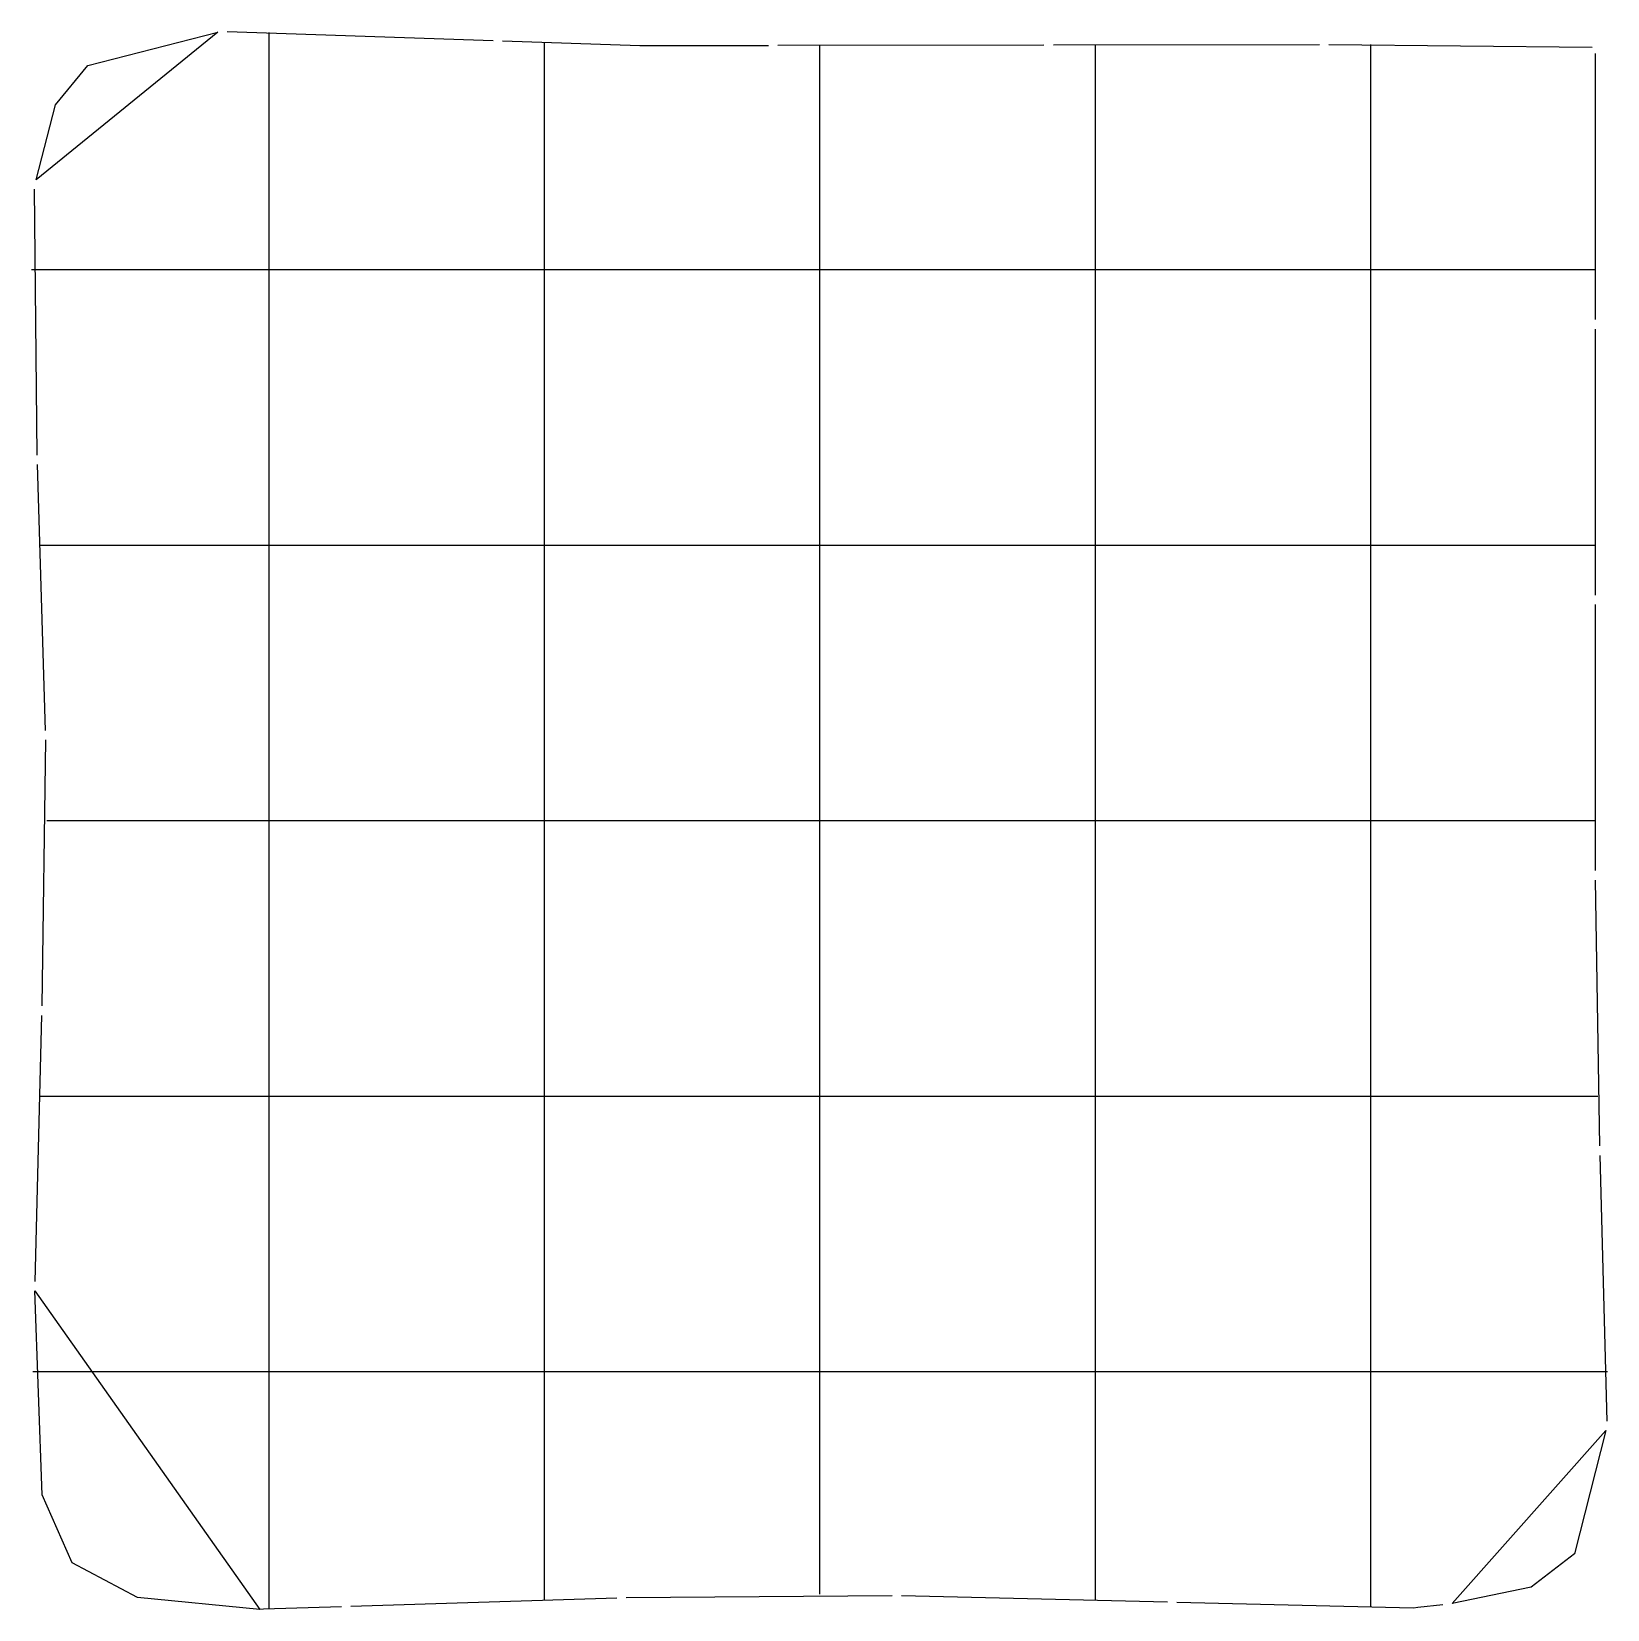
# Model space of a CAD drawing. Extents: x 0.4 to 14.7, y 0.4 to 14.8.
import ezdxf

# ---------------------------------------------------------------- set-up
doc = ezdxf.new("R2010")
doc.units = 0

msp = doc.modelspace()

# ---------------------------------------------------------------- linework, layer by layer
for p, q in [((2.213244, 14.751915), (4.625727, 14.670877)), ((2.127573, 14.746077), (0.479204, 13.405581)), ((0.948177, 14.445015), (2.127573, 14.746077)), ((2.592849, 14.42583), (2.592849, 14.742)), ((4.711675, 14.667889), (5.958713, 14.625507)), ((5.092849, 14.361868), (5.092849, 14.655)), ((5.958713, 14.625507), (6.091542, 14.625319)), ((6.091542, 14.625319), (7.125051, 14.626812)), ((7.210932, 14.626936), (9.624929, 14.630423)), ((7.592849, 14.539776), (7.592849, 14.628)), ((9.710929, 14.630548), (12.125068, 14.634035)), ((10.092849, 14.343644), (10.092849, 14.631)), ((12.210926, 14.634159), (14.59908, 14.61167)), ((12.592849, 14.346697), (12.592849, 14.635)), ((7.592849, 13.518857), (7.592849, 14.539776)), ((14.62622, 14.552945), (14.626193, 12.138945)), ((0.656759, 14.085615), (0.948177, 14.445015)), ((2.592849, 13.465049), (2.592849, 14.42583)), ((5.092849, 13.486059), (5.092849, 14.361868)), ((10.092849, 13.477069), (10.092849, 14.343644)), ((12.592849, 13.435725), (12.592849, 14.346697)), ((0.479204, 13.405581), (0.656759, 14.085615)), ((2.592849, 13.2599), (2.592849, 13.465049)), ((5.092849, 13.273998), (5.092849, 13.486059)), ((7.592849, 13.304853), (7.592849, 13.518857)), ((10.092849, 13.263276), (10.092849, 13.477069)), ((0.489228, 10.908592), (0.464999, 13.320916)), ((12.592849, 13.222216), (12.592849, 13.435725)), ((2.592849, 13.096161), (2.592849, 13.2599)), ((5.092849, 13.157323), (5.092849, 13.273998)), ((7.592849, 12.935303), (7.592849, 13.304853)), ((10.092849, 13.156548), (10.092849, 13.263276)), ((12.592849, 13.110097), (12.592849, 13.222216)), ((2.592849, 12.776871), (2.592849, 13.096161)), ((5.092849, 12.838032), (5.092849, 13.157323)), ((10.092849, 12.837258), (10.092849, 13.156548)), ((12.592849, 12.790806), (12.592849, 13.110097)), ((7.592849, 12.925184), (7.592849, 12.935303)), ((7.592849, 12.914027), (7.592849, 12.925184)), ((7.592849, 12.897768), (7.592849, 12.914027)), ((7.592849, 12.88583), (7.592849, 12.897768)), ((7.592849, 12.873945), (7.592849, 12.88583)), ((2.592849, 11.615581), (2.592849, 12.776871)), ((5.092849, 11.676742), (5.092849, 12.838032)), ((7.592849, 12.861644), (7.592849, 12.873945)), ((7.592849, 12.854878), (7.592849, 12.861644)), ((7.592849, 12.842379), (7.592849, 12.854878)), ((7.592849, 12.806713), (7.592849, 12.842379)), ((7.592849, 12.777874), (7.592849, 12.806713)), ((7.592849, 12.072126), (7.592849, 12.777874)), ((10.092849, 11.675968), (10.092849, 12.837258)), ((12.592849, 11.629516), (12.592849, 12.790806)), ((0.438, 12.592238), (0.755604, 12.592238)), ((0.438, 12.592238), (0.755604, 12.592238)), ((0.755604, 12.592238), (1.63453, 12.592238)), ((1.63453, 12.592238), (1.839249, 12.592238)), ((1.839249, 12.592238), (2.259894, 12.592238)), ((2.259894, 12.592238), (2.260597, 12.592238)), ((2.260597, 12.592238), (2.265697, 12.592238)), ((2.265697, 12.592238), (2.281136, 12.592238)), ((2.281136, 12.592238), (2.286536, 12.592238)), ((2.286536, 12.592238), (2.292018, 12.592238)), ((2.292018, 12.592238), (2.297582, 12.592238)), ((2.297582, 12.592238), (2.31517, 12.592238)), ((2.31517, 12.592238), (2.320641, 12.592238)), ((2.320641, 12.592238), (2.327055, 12.592238)), ((2.327055, 12.592238), (3.134443, 12.592238)), ((3.134443, 12.592238), (3.636179, 12.592238)), ((3.636179, 12.592238), (3.831909, 12.592238)), ((3.831909, 12.592238), (4.810558, 12.592238)), ((4.810558, 12.592238), (5.113742, 12.592238)), ((5.113742, 12.592238), (5.433032, 12.592238)), ((5.433032, 12.592238), (5.66529, 12.592238)), ((5.66529, 12.592238), (5.875206, 12.592238)), ((5.875206, 12.592238), (5.881289, 12.592238)), ((5.881289, 12.592238), (6.853855, 12.592238)), ((6.853855, 12.592238), (7.071806, 12.592238)), ((7.071806, 12.592238), (7.304065, 12.592238)), ((7.304065, 12.592238), (7.623355, 12.592238)), ((7.623355, 12.592238), (7.918502, 12.592238)), ((7.918502, 12.592238), (8.897152, 12.592238)), ((8.897152, 12.592238), (9.092882, 12.592238)), ((9.092882, 12.592238), (9.588086, 12.592238)), ((9.588086, 12.592238), (9.593779, 12.592238)), ((9.593779, 12.592238), (9.623126, 12.592238)), ((9.623126, 12.592238), (10.328874, 12.592238)), ((10.328874, 12.592238), (10.33225, 12.592238)), ((10.33225, 12.592238), (10.355082, 12.592238)), ((10.355082, 12.592238), (10.376989, 12.592238)), ((10.376989, 12.592238), (10.397605, 12.592238)), ((10.397605, 12.592238), (10.409962, 12.592238)), ((10.409962, 12.592238), (10.416654, 12.592238)), ((10.416654, 12.592238), (10.428822, 12.592238)), ((10.428822, 12.592238), (10.452048, 12.592238)), ((10.452048, 12.592238), (10.4635, 12.592238)), ((10.4635, 12.592238), (10.466983, 12.592238)), ((10.466983, 12.592238), (10.940449, 12.592238)), ((10.940449, 12.592238), (11.136179, 12.592238)), ((11.136179, 12.592238), (12.114828, 12.592238)), ((12.114828, 12.592238), (12.381484, 12.592238)), ((12.381484, 12.592238), (12.700774, 12.592238)), ((12.700774, 12.592238), (12.933032, 12.592238)), ((12.933032, 12.592238), (13.054758, 12.592238)), ((13.054758, 12.592238), (14.125837, 12.592238)), ((14.125837, 12.592238), (14.340052, 12.592238)), ((14.340052, 12.592238), (14.626, 12.592238)), ((7.592849, 12.063772), (7.592849, 12.072126)), ((7.592849, 11.55926), (7.592849, 12.063772)), ((14.626192, 12.052945), (14.626165, 9.638945)), ((2.592849, 11.469224), (2.592849, 11.615581)), ((5.092849, 11.520767), (5.092849, 11.676742)), ((10.092849, 11.520114), (10.092849, 11.675968)), ((12.592849, 11.480968), (12.592849, 11.629516)), ((2.592849, 11.273495), (2.592849, 11.469224)), ((5.092849, 11.325037), (5.092849, 11.520767)), ((7.592849, 11.36353), (7.592849, 11.55926)), ((10.092849, 11.324384), (10.092849, 11.520114)), ((12.592849, 11.285238), (12.592849, 11.480968)), ((5.092849, 10.346387), (5.092849, 11.325037)), ((7.592849, 10.384881), (7.592849, 11.36353)), ((10.092849, 10.345735), (10.092849, 11.324384)), ((2.592849, 10.294845), (2.592849, 11.273495)), ((12.592849, 10.306589), (12.592849, 11.285238)), ((0.565742, 8.409763), (0.49186, 10.822632)), ((5.092849, 10.037968), (5.092849, 10.346387)), ((7.592849, 10.083645), (7.592849, 10.384881)), ((10.092849, 10.037194), (10.092849, 10.345735)), ((2.592849, 9.976806), (2.592849, 10.294845)), ((12.592849, 9.990742), (12.592849, 10.306589)), ((0.514, 10.092238), (0.811114, 10.092238)), ((0.514, 10.092238), (0.811114, 10.092238)), ((0.811114, 10.092238), (1.663012, 10.092238)), ((1.663012, 10.092238), (1.873878, 10.092238)), ((1.873878, 10.092238), (2.259755, 10.092238)), ((2.259755, 10.092238), (2.281136, 10.092238)), ((2.281136, 10.092238), (2.286536, 10.092238)), ((2.286536, 10.092238), (2.292018, 10.092238)), ((2.292018, 10.092238), (2.297582, 10.092238)), ((2.297582, 10.092238), (2.31517, 10.092238)), ((2.31517, 10.092238), (2.320641, 10.092238)), ((2.320641, 10.092238), (2.327055, 10.092238)), ((2.327055, 10.092238), (3.134443, 10.092238)), ((3.134443, 10.092238), (3.636179, 10.092238)), ((3.636179, 10.092238), (3.831909, 10.092238)), ((3.831909, 10.092238), (4.810558, 10.092238)), ((4.810558, 10.092238), (5.113742, 10.092238)), ((5.092849, 9.718677), (5.092849, 10.037968)), ((5.113742, 10.092238), (5.433032, 10.092238)), ((5.433032, 10.092238), (5.66529, 10.092238)), ((5.66529, 10.092238), (5.875206, 10.092238)), ((5.875206, 10.092238), (5.879273, 10.092238)), ((5.879273, 10.092238), (6.853855, 10.092238)), ((6.853855, 10.092238), (7.071806, 10.092238)), ((7.071806, 10.092238), (7.304065, 10.092238)), ((7.304065, 10.092238), (7.623355, 10.092238)), ((7.592849, 9.764355), (7.592849, 10.083645)), ((7.623355, 10.092238), (7.918502, 10.092238)), ((7.918502, 10.092238), (8.897152, 10.092238)), ((8.897152, 10.092238), (9.092882, 10.092238)), ((9.092882, 10.092238), (9.588086, 10.092238)), ((9.588086, 10.092238), (9.593779, 10.092238)), ((9.593779, 10.092238), (9.623126, 10.092238)), ((9.623126, 10.092238), (10.328874, 10.092238)), ((10.092849, 9.717903), (10.092849, 10.037194)), ((10.328874, 10.092238), (10.33225, 10.092238)), ((10.33225, 10.092238), (10.347649, 10.092238)), ((10.347649, 10.092238), (10.370009, 10.092238)), ((10.370009, 10.092238), (10.376989, 10.092238)), ((10.376989, 10.092238), (10.397605, 10.092238)), ((10.397605, 10.092238), (10.409962, 10.092238)), ((10.409962, 10.092238), (10.416654, 10.092238)), ((10.416654, 10.092238), (10.428822, 10.092238)), ((10.428822, 10.092238), (10.452048, 10.092238)), ((10.452048, 10.092238), (10.4635, 10.092238)), ((10.4635, 10.092238), (10.466983, 10.092238)), ((10.466983, 10.092238), (10.940449, 10.092238)), ((10.940449, 10.092238), (11.136179, 10.092238)), ((11.136179, 10.092238), (12.114828, 10.092238)), ((12.114828, 10.092238), (12.381484, 10.092238)), ((12.381484, 10.092238), (12.700774, 10.092238)), ((12.700774, 10.092238), (12.933032, 10.092238)), ((12.933032, 10.092238), (13.054758, 10.092238)), ((13.054758, 10.092238), (14.125837, 10.092238)), ((14.125837, 10.092238), (14.605255, 10.092238)), ((14.605255, 10.092238), (14.626, 10.092238)), ((2.592849, 9.657516), (2.592849, 9.976806)), ((12.592849, 9.671452), (12.592849, 9.990742)), ((7.592849, 9.532097), (7.592849, 9.764355)), ((2.592849, 9.425928), (2.592849, 9.657516)), ((5.092849, 9.486419), (5.092849, 9.718677)), ((10.092849, 9.485645), (10.092849, 9.717903)), ((12.592849, 9.437671), (12.592849, 9.671452)), ((5.092849, 9.28174), (5.092849, 9.486419)), ((7.592849, 9.320233), (7.592849, 9.532097)), ((10.092849, 9.281087), (10.092849, 9.485645)), ((14.626164, 9.552945), (14.626137, 7.1388)), ((2.592849, 9.230198), (2.592849, 9.425928)), ((7.592849, 8.341584), (7.592849, 9.320233)), ((12.592849, 9.241941), (12.592849, 9.437671)), ((2.592849, 8.251548), (2.592849, 9.230198)), ((5.092849, 8.30309), (5.092849, 9.28174)), ((10.092849, 8.302438), (10.092849, 9.281087)), ((12.592849, 8.263292), (12.592849, 9.241941)), ((0.534166, 5.910635), (0.56837, 8.323916)), ((7.592849, 8.125581), (7.592849, 8.341584)), ((2.592849, 8.018742), (2.592849, 8.251548)), ((5.092849, 8.079903), (5.092849, 8.30309)), ((10.092849, 8.079129), (10.092849, 8.302438)), ((12.592849, 8.032677), (12.592849, 8.263292)), ((2.592849, 7.939774), (2.592849, 8.018742)), ((5.092849, 7.939774), (5.092849, 8.079903)), ((7.592849, 7.939774), (7.592849, 8.125581)), ((10.092849, 7.939774), (10.092849, 8.079129)), ((12.592849, 7.939774), (12.592849, 8.032677)), ((2.592849, 7.786484), (2.592849, 7.939774)), ((5.092849, 7.847645), (5.092849, 7.939774)), ((7.592849, 7.893323), (7.592849, 7.939774)), ((7.592849, 7.574032), (7.592849, 7.893323)), ((10.092849, 7.846871), (10.092849, 7.939774)), ((12.592849, 7.800419), (12.592849, 7.939774)), ((2.592849, 7.467194), (2.592849, 7.786484)), ((5.092849, 7.528355), (5.092849, 7.847645)), ((10.092849, 7.527581), (10.092849, 7.846871)), ((12.592849, 7.481129), (12.592849, 7.800419)), ((0.576, 7.592238), (0.607944, 7.592238)), ((0.576, 7.592238), (0.607944, 7.592238)), ((0.607944, 7.592238), (1.683977, 7.592238)), ((1.683977, 7.592238), (1.899368, 7.592238)), ((1.899368, 7.592238), (2.259755, 7.592238)), ((2.259755, 7.592238), (2.281136, 7.592238)), ((2.281136, 7.592238), (2.286536, 7.592238)), ((2.286536, 7.592238), (2.292018, 7.592238)), ((2.292018, 7.592238), (2.297582, 7.592238)), ((2.297582, 7.592238), (2.31517, 7.592238)), ((2.31517, 7.592238), (2.320641, 7.592238)), ((2.320641, 7.592238), (2.327055, 7.592238)), ((2.327055, 7.592238), (3.134443, 7.592238)), ((3.134443, 7.592238), (3.636179, 7.592238)), ((3.636179, 7.592238), (3.831909, 7.592238)), ((3.831909, 7.592238), (4.810558, 7.592238)), ((4.810558, 7.592238), (5.113742, 7.592238)), ((5.113742, 7.592238), (5.433032, 7.592238)), ((5.433032, 7.592238), (5.66529, 7.592238)), ((5.66529, 7.592238), (5.875206, 7.592238)), ((5.875206, 7.592238), (5.890754, 7.592238)), ((5.890754, 7.592238), (6.853855, 7.592238)), ((6.853855, 7.592238), (7.071806, 7.592238)), ((7.071806, 7.592238), (7.304065, 7.592238)), ((7.304065, 7.592238), (7.623355, 7.592238)), ((7.623355, 7.592238), (7.918502, 7.592238)), ((7.918502, 7.592238), (8.897152, 7.592238)), ((8.897152, 7.592238), (9.092882, 7.592238)), ((9.092882, 7.592238), (9.588086, 7.592238)), ((9.588086, 7.592238), (9.593779, 7.592238)), ((9.593779, 7.592238), (9.623126, 7.592238)), ((9.623126, 7.592238), (10.328874, 7.592238)), ((10.328874, 7.592238), (10.33225, 7.592238)), ((10.33225, 7.592238), (10.347649, 7.592238)), ((10.347649, 7.592238), (10.370009, 7.592238)), ((10.370009, 7.592238), (10.376989, 7.592238)), ((10.376989, 7.592238), (10.397605, 7.592238)), ((10.397605, 7.592238), (10.409962, 7.592238)), ((10.409962, 7.592238), (10.416654, 7.592238)), ((10.416654, 7.592238), (10.428822, 7.592238)), ((10.428822, 7.592238), (10.452048, 7.592238)), ((10.452048, 7.592238), (10.4635, 7.592238)), ((10.4635, 7.592238), (10.466983, 7.592238)), ((10.466983, 7.592238), (10.940449, 7.592238)), ((10.940449, 7.592238), (11.136179, 7.592238)), ((11.136179, 7.592238), (12.114828, 7.592238)), ((12.114828, 7.592238), (12.381484, 7.592238)), ((12.381484, 7.592238), (12.700774, 7.592238)), ((12.700774, 7.592238), (12.933032, 7.592238)), ((12.933032, 7.592238), (13.054758, 7.592238)), ((13.054758, 7.592238), (14.125837, 7.592238)), ((14.125837, 7.592238), (14.340052, 7.592238)), ((14.340052, 7.592238), (14.626, 7.592238)), ((2.592849, 7.186901), (2.592849, 7.467194)), ((5.092849, 7.238443), (5.092849, 7.528355)), ((7.592849, 7.276936), (7.592849, 7.574032)), ((10.092849, 7.23779), (10.092849, 7.527581)), ((12.592849, 7.198644), (12.592849, 7.481129)), ((2.592849, 6.208251), (2.592849, 7.186901)), ((5.092849, 6.259793), (5.092849, 7.238443)), ((7.592849, 6.298287), (7.592849, 7.276936)), ((10.092849, 6.259141), (10.092849, 7.23779)), ((12.592849, 6.219995), (12.592849, 7.198644)), ((14.626136, 7.052945), (14.667171, 4.639666)), ((2.592849, 6.012521), (2.592849, 6.208251)), ((5.092849, 6.064064), (5.092849, 6.259793)), ((7.592849, 6.102557), (7.592849, 6.298287)), ((10.092849, 6.063411), (10.092849, 6.259141)), ((12.592849, 6.024265), (12.592849, 6.219995)), ((5.092849, 5.574799), (5.092849, 6.064064)), ((7.592849, 5.603571), (7.592849, 6.102557)), ((10.092849, 5.573799), (10.092849, 6.063411)), ((12.592849, 5.541644), (12.592849, 6.024265)), ((2.592849, 5.532027), (2.592849, 6.012521)), ((0.471172, 3.411429), (0.531999, 5.824663)), ((7.592849, 5.592333), (7.592849, 5.603571)), ((7.592849, 5.577874), (7.592849, 5.592333)), ((2.592849, 5.530285), (2.592849, 5.532027)), ((2.592849, 5.517352), (2.592849, 5.530285)), ((2.592849, 5.490938), (2.592849, 5.517352)), ((2.592849, 5.469221), (2.592849, 5.490938)), ((2.592849, 5.439874), (2.592849, 5.469221)), ((5.092849, 5.569938), (5.092849, 5.574799)), ((5.092849, 5.548221), (5.092849, 5.569938)), ((5.092849, 5.518874), (5.092849, 5.548221)), ((5.092849, 4.813126), (5.092849, 5.518874)), ((7.592849, 4.872126), (7.592849, 5.577874)), ((10.092849, 5.539853), (10.092849, 5.573799)), ((10.092849, 5.517874), (10.092849, 5.539853)), ((10.092849, 4.812126), (10.092849, 5.517874)), ((12.592849, 5.515724), (12.592849, 5.541644)), ((12.592849, 5.479853), (12.592849, 5.515724)), ((12.592849, 5.457874), (12.592849, 5.479853)), ((12.592849, 4.752126), (12.592849, 5.457874)), ((2.592849, 4.734126), (2.592849, 5.439874)), ((0.513, 5.092238), (0.72665, 5.092238)), ((0.513, 5.092238), (0.72665, 5.092238)), ((0.72665, 5.092238), (1.680584, 5.092238)), ((1.680584, 5.092238), (1.89145, 5.092238)), ((1.89145, 5.092238), (2.275732, 5.092238)), ((2.275732, 5.092238), (2.281815, 5.092238)), ((2.281815, 5.092238), (3.152319, 5.092238)), ((3.152319, 5.092238), (3.65249, 5.092238)), ((3.65249, 5.092238), (3.848219, 5.092238)), ((3.848219, 5.092238), (4.826869, 5.092238)), ((4.826869, 5.092238), (5.133097, 5.092238)), ((5.133097, 5.092238), (5.452387, 5.092238)), ((5.452387, 5.092238), (5.684645, 5.092238)), ((5.684645, 5.092238), (5.891516, 5.092238)), ((5.891516, 5.092238), (6.870166, 5.092238)), ((6.870166, 5.092238), (7.091161, 5.092238)), ((7.091161, 5.092238), (7.323419, 5.092238)), ((7.323419, 5.092238), (7.64271, 5.092238)), ((7.64271, 5.092238), (7.934813, 5.092238)), ((7.934813, 5.092238), (8.913463, 5.092238)), ((8.913463, 5.092238), (9.109193, 5.092238)), ((9.109193, 5.092238), (9.600505, 5.092238)), ((9.600505, 5.092238), (9.626147, 5.092238)), ((9.626147, 5.092238), (9.648126, 5.092238)), ((9.648126, 5.092238), (10.353874, 5.092238)), ((10.353874, 5.092238), (10.35725, 5.092238)), ((10.35725, 5.092238), (10.365583, 5.092238)), ((10.365583, 5.092238), (10.395009, 5.092238)), ((10.395009, 5.092238), (10.401989, 5.092238)), ((10.401989, 5.092238), (10.422605, 5.092238)), ((10.422605, 5.092238), (10.434962, 5.092238)), ((10.434962, 5.092238), (10.441654, 5.092238)), ((10.441654, 5.092238), (10.453822, 5.092238)), ((10.453822, 5.092238), (10.477048, 5.092238)), ((10.477048, 5.092238), (10.482211, 5.092238)), ((10.482211, 5.092238), (10.95676, 5.092238)), ((10.95676, 5.092238), (11.15249, 5.092238)), ((11.15249, 5.092238), (12.131139, 5.092238)), ((12.131139, 5.092238), (12.400839, 5.092238)), ((12.400839, 5.092238), (12.720129, 5.092238)), ((12.720129, 5.092238), (12.952387, 5.092238)), ((12.952387, 5.092238), (13.084528, 5.092238)), ((13.084528, 5.092238), (14.146663, 5.092238)), ((14.146663, 5.092238), (14.35909, 5.092238)), ((14.35909, 5.092238), (14.651, 5.092238)), ((7.592849, 4.86875), (7.592849, 4.872126)), ((7.592849, 4.860417), (7.592849, 4.86875)), ((2.592849, 4.73075), (2.592849, 4.734126)), ((2.592849, 4.707918), (2.592849, 4.73075)), ((5.092849, 4.80975), (5.092849, 4.813126)), ((5.092849, 4.786918), (5.092849, 4.80975)), ((5.092849, 4.765011), (5.092849, 4.786918)), ((5.092849, 4.758168), (5.092849, 4.765011)), ((5.092849, 4.732038), (5.092849, 4.758168)), ((5.092849, 4.713178), (5.092849, 4.732038)), ((7.592849, 4.830991), (7.592849, 4.860417)), ((7.592849, 4.809972), (7.592849, 4.830991)), ((7.592849, 4.784346), (7.592849, 4.809972)), ((7.592849, 4.772178), (7.592849, 4.784346)), ((7.592849, 4.748952), (7.592849, 4.772178)), ((7.592849, 4.727346), (7.592849, 4.748952)), ((7.592849, 4.25499), (7.592849, 4.727346)), ((10.092849, 4.80875), (10.092849, 4.812126)), ((10.092849, 4.800417), (10.092849, 4.80875)), ((10.092849, 4.770991), (10.092849, 4.800417)), ((10.092849, 4.764011), (10.092849, 4.770991)), ((10.092849, 4.743395), (10.092849, 4.764011)), ((10.092849, 4.731038), (10.092849, 4.743395)), ((10.092849, 4.724346), (10.092849, 4.731038)), ((12.592849, 4.74875), (12.592849, 4.752126)), ((12.592849, 4.740417), (12.592849, 4.74875)), ((12.592849, 4.710991), (12.592849, 4.740417)), ((2.592849, 4.686011), (2.592849, 4.707918)), ((2.592849, 4.679168), (2.592849, 4.686011)), ((2.592849, 4.645879), (2.592849, 4.679168)), ((2.592849, 4.164954), (2.592849, 4.645879)), ((5.092849, 4.691541), (5.092849, 4.713178)), ((5.092849, 4.216497), (5.092849, 4.691541)), ((10.092849, 4.690893), (10.092849, 4.724346)), ((10.092849, 4.215844), (10.092849, 4.690893)), ((12.592849, 4.704011), (12.592849, 4.710991)), ((12.592849, 4.683395), (12.592849, 4.704011)), ((12.592849, 4.671038), (12.592849, 4.683395)), ((12.592849, 4.664346), (12.592849, 4.671038)), ((12.592849, 4.656055), (12.592849, 4.664346)), ((12.592849, 4.176698), (12.592849, 4.656055)), ((14.6702, 4.553719), (14.734693, 2.142163)), ((2.592849, 3.969224), (2.592849, 4.164954)), ((5.092849, 4.020767), (5.092849, 4.216497)), ((7.592849, 4.05926), (7.592849, 4.25499)), ((10.092849, 4.020114), (10.092849, 4.215844)), ((12.592849, 3.980968), (12.592849, 4.176698)), ((5.092849, 3.042117), (5.092849, 4.020767)), ((7.592849, 3.080611), (7.592849, 4.05926)), ((10.092849, 3.041465), (10.092849, 4.020114)), ((2.592849, 2.990575), (2.592849, 3.969224)), ((12.592849, 3.002319), (12.592849, 3.980968)), ((0.535454, 1.473542), (0.469008, 3.325569)), ((0.469008, 3.325569), (2.510373, 0.434353)), ((0.535454, 1.473542), (0.469008, 3.325569)), ((0.469008, 3.325569), (2.510373, 0.434353)), ((5.092849, 2.770226), (5.092849, 3.042117)), ((7.592849, 2.815903), (7.592849, 3.080611)), ((10.092849, 2.769452), (10.092849, 3.041465)), ((2.592849, 2.709065), (2.592849, 2.990575)), ((12.592849, 2.723), (12.592849, 3.002319)), ((5.092849, 2.450935), (5.092849, 2.770226)), ((7.592849, 2.496613), (7.592849, 2.815903)), ((10.092849, 2.450161), (10.092849, 2.769452)), ((12.592849, 2.40371), (12.592849, 2.723)), ((0.45, 2.592238), (0.838691, 2.592238)), ((0.45, 2.592238), (0.838691, 2.592238)), ((0.838691, 2.592238), (1.717206, 2.592238)), ((1.717206, 2.592238), (1.923036, 2.592238)), ((1.923036, 2.592238), (2.081871, 2.592238)), ((2.081871, 2.592238), (2.401161, 2.592238)), ((2.401161, 2.592238), (3.562452, 2.592238)), ((2.592849, 2.389774), (2.592849, 2.709065)), ((3.562452, 2.592238), (3.709904, 2.592238)), ((3.709904, 2.592238), (3.905634, 2.592238)), ((3.905634, 2.592238), (4.884283, 2.592238)), ((4.884283, 2.592238), (5.201226, 2.592238)), ((5.201226, 2.592238), (5.520516, 2.592238)), ((5.520516, 2.592238), (5.753201, 2.592238)), ((5.753201, 2.592238), (5.94893, 2.592238)), ((5.94893, 2.592238), (6.92758, 2.592238)), ((6.92758, 2.592238), (7.15929, 2.592238)), ((7.15929, 2.592238), (7.391548, 2.592238)), ((7.391548, 2.592238), (7.710839, 2.592238)), ((7.710839, 2.592238), (7.992227, 2.592238)), ((7.992227, 2.592238), (8.970877, 2.592238)), ((8.970877, 2.592238), (9.166607, 2.592238)), ((9.166607, 2.592238), (9.647467, 2.592238)), ((9.647467, 2.592238), (9.678276, 2.592238)), ((9.678276, 2.592238), (9.714147, 2.592238)), ((9.714147, 2.592238), (9.736126, 2.592238)), ((9.736126, 2.592238), (10.441874, 2.592238)), ((10.441874, 2.592238), (10.44525, 2.592238)), ((10.44525, 2.592238), (10.453583, 2.592238)), ((10.453583, 2.592238), (10.483009, 2.592238)), ((10.483009, 2.592238), (10.489989, 2.592238)), ((10.489989, 2.592238), (10.510605, 2.592238)), ((10.510605, 2.592238), (10.522962, 2.592238)), ((10.522962, 2.592238), (10.529654, 2.592238)), ((10.529654, 2.592238), (10.533157, 2.592238)), ((10.533157, 2.592238), (11.014174, 2.592238)), ((11.014174, 2.592238), (11.209904, 2.592238)), ((11.209904, 2.592238), (12.188553, 2.592238)), ((12.188553, 2.592238), (12.468968, 2.592238)), ((12.468968, 2.592238), (12.788258, 2.592238)), ((12.788258, 2.592238), (13.020516, 2.592238)), ((13.020516, 2.592238), (13.191025, 2.592238)), ((13.191025, 2.592238), (14.218478, 2.592238)), ((14.218478, 2.592238), (14.423968, 2.592238)), ((14.423968, 2.592238), (14.739, 2.592238)), ((5.092849, 2.218677), (5.092849, 2.450935)), ((7.592849, 2.264355), (7.592849, 2.496613)), ((10.092849, 2.217903), (10.092849, 2.450161)), ((2.592849, 2.157516), (2.592849, 2.389774)), ((12.592849, 2.171452), (12.592849, 2.40371)), ((2.592849, 1.982917), (2.592849, 2.157516)), ((5.092849, 2.078913), (5.092849, 2.218677)), ((7.592849, 2.149194), (7.592849, 2.264355)), ((7.592849, 1.072581), (7.592849, 2.149194)), ((10.092849, 2.077712), (10.092849, 2.217903)), ((12.592849, 2.005), (12.592849, 2.171452)), ((5.092849, 1.023451), (5.092849, 2.078913)), ((10.092849, 1.022627), (10.092849, 2.077712)), ((12.592849, 0.97375), (12.592849, 2.005)), ((13.32892, 0.486869), (14.723777, 2.056859)), ((14.723777, 2.056859), (14.440039, 0.939696)), ((2.592849, 0.959323), (2.592849, 1.982917)), ((0.806799, 0.85731), (0.535454, 1.473542)), ((0.806799, 0.85731), (0.535454, 1.473542)), ((5.092849, 0.565403), (5.092849, 1.023451)), ((7.592849, 0.85654), (7.592849, 1.072581)), ((10.092849, 0.81161), (10.092849, 1.022627)), ((2.592849, 0.754604), (2.592849, 0.959323)), ((12.592849, 0.7675), (12.592849, 0.97375)), ((14.440039, 0.939696), (14.046699, 0.636557)), ((1.399153, 0.543965), (0.806799, 0.85731)), ((1.399153, 0.543965), (0.806799, 0.85731)), ((2.592849, 0.437), (2.592849, 0.754604)), ((2.592849, 0.437), (2.592849, 0.754604)), ((7.592849, 0.574), (7.592849, 0.85654)), ((7.592849, 0.574), (7.592849, 0.85654)), ((10.092849, 0.515), (10.092849, 0.81161)), ((10.092849, 0.515), (10.092849, 0.81161)), ((12.592849, 0.455), (12.592849, 0.7675)), ((12.592849, 0.455), (12.592849, 0.7675)), ((14.046699, 0.636557), (13.32892, 0.486869)), ((2.510373, 0.434353), (1.399153, 0.543965)), ((2.510373, 0.434353), (1.399153, 0.543965)), ((2.542782, 0.435378), (2.510373, 0.434353)), ((3.249428, 0.457742), (2.542782, 0.435378)), ((5.748177, 0.536823), (3.335269, 0.460459)), ((5.092849, 0.516), (5.092849, 0.565403)), ((5.092849, 0.516), (5.092849, 0.565403)), ((8.247151, 0.558907), (5.834134, 0.539544)), ((10.746432, 0.498974), (8.33299, 0.556849)), ((12.979115, 0.446849), (10.832274, 0.496916)), ((13.017421, 0.450969), (12.979115, 0.446849)), ((13.243701, 0.475304), (13.017421, 0.450969))]:
    msp.add_line(p, q)

doc.saveas('drawing.dxf')
